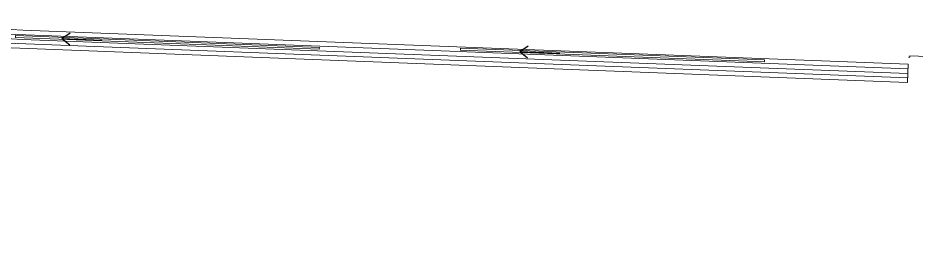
# Model space of a CAD drawing. Header units: millimetres. Extents: x 32078 to 83548, y -4690 to 56252.
# Drawn here: x 40689 to 44369, y 18759 to 19653 of the extents above; entities that cross this region are included whole.
import ezdxf

# ---------------------------------------------------------------- set-up
doc = ezdxf.new("R2010")
doc.units = ezdxf.units.MM
doc.header["$MEASUREMENT"] = 0
for name, color, linetype, lineweight in [('ANNO-NOTE-0020', 9, 'Continuous', 0), ('FIXT-JNRY-PART', 42, 'Continuous', 0), ('WALL-LNIG', 1, 'Continuous', 0)]:
    doc.layers.add(name, color=color, linetype=linetype, lineweight=lineweight)
doc.styles.add('Style-Arial Narrow', font='ARIALN.TTF')
doc.dimstyles.new('Arrow', dxfattribs={"dimtxt": 250, "dimasz": 162.5, "dimexe": 250, "dimexo": 0.0625, "dimgap": 125, "dimtad": 0, "dimtih": 1, "dimtoh": 1, "dimdec": 0, "dimzin": 11, "dimdsep": 46, "dimtxsty": 'Style-Arial Narrow', "dimblk": 'TerminatorOpen_1.5', "dimcen": 0.09, "dimadec": 0, "dimazin": 3, "dimtfac": 1, "dimtdec": 0, "dimtmove": 0, "dimatfit": 1, "dimldrblk": 'TerminatorOpen_1.5', "dimfxl": 250, "dimfxlon": 1, "dimfrac": 2, "dimtolj": 1, "dimtzin": 11, "dimarcsym": 0})

# ---------------------------------------------------------------- blocks, each defined once
blk = doc.blocks.new('TerminatorOpen_1.5')
at = {"color": 0, "linetype": 'ByBlock', "lineweight": -2}
for q in [(-1, 0.77), (-1, 0), (-1, -0.77)]:
    blk.add_line((0, 0), q, dxfattribs=at)
blk = doc.blocks.new('*U301')
at = {"color": 0, "linetype": 'ByBlock', "lineweight": -2}
blk.add_line((2455.7, -94.9), (-2455.7, 94.9), dxfattribs=at)
at = {"color": 0, "linetype": 'ByBlock', "lineweight": -2, "flags": 128}
blk.add_lwpolyline([(-2454.9, 113.6), (2456.4, -76.2), (2454.9, -113.6), (-2456.4, 76.2), (-2454.9, 113.6)], close=True, dxfattribs=at)
blk = doc.blocks.new('*U302')
at = {"color": 0, "linetype": 'ByBlock', "lineweight": -2}
blk.add_line((2455.7, -94.9), (-2455.7, 94.9), dxfattribs=at)
at = {"color": 0, "linetype": 'ByBlock', "lineweight": -2, "flags": 128}
blk.add_lwpolyline([(-2454.9, 113.6), (2456.4, -76.2), (2454.9, -113.6), (-2456.4, 76.2), (-2454.9, 113.6)], close=True, dxfattribs=at)

msp = doc.modelspace()

# ---------------------------------------------------------------- wipeouts: each hides what was drawn before it
for points in [[(40692.6, 19639.4), (41300.1, 19616), (41299.2, 19591), (40691.7, 19614.5)], [(44316.2, 18784.8), (44343.8, 19498.3), (44368.8, 19497.4), (44342.2, 18808.9)]]:
    msp.add_wipeout(points).dxf.layer = 'FIXT-JNRY-PART'

# ---------------------------------------------------------------- next in the draw order: wipeouts: each hides what was drawn before it
for points in [[(41300.1, 19616), (41908, 19592.5), (41907.1, 19567.5), (41299.2, 19591)], [(44316.2, 18784.8), (44974.5, 18759.4), (44975.5, 18784.4), (44342.2, 18808.9)]]:
    msp.add_wipeout(points).dxf.layer = 'FIXT-JNRY-PART'

# ---------------------------------------------------------------- next in the draw order: wipeouts: each hides what was drawn before it
msp.add_wipeout([(41908, 19592.5), (42515.7, 19569), (42514.8, 19544), (41907.1, 19567.5)]).dxf.layer = 'FIXT-JNRY-PART'

# ---------------------------------------------------------------- next in the draw order: wipeouts: each hides what was drawn before it
msp.add_wipeout([(42515.7, 19569), (43123.4, 19545.5), (43122.5, 19520.5), (42514.8, 19544)]).dxf.layer = 'FIXT-JNRY-PART'

# ---------------------------------------------------------------- next in the draw order: wipeouts: each hides what was drawn before it
msp.add_wipeout([(43123.4, 19545.5), (43731.1, 19522), (43730.2, 19497), (43122.5, 19520.5)]).dxf.layer = 'FIXT-JNRY-PART'

# ---------------------------------------------------------------- next in the draw order: wipeouts: each hides what was drawn before it
msp.add_wipeout([(43731.1, 19522), (44338.8, 19498.5), (44337.9, 19473.5), (43730.2, 19497)]).dxf.layer = 'FIXT-JNRY-PART'

# ---------------------------------------------------------------- next in the draw order: wipeouts: each hides what was drawn before it
msp.add_wipeout([(40685.7, 19614.7), (44337.9, 19473.5), (44311.3, 18785), (40659.1, 18926.2)]).dxf.layer = 'FIXT-JNRY-PART'

# ---------------------------------------------------------------- next in the draw order: linework, layer by layer
at = {"layer": 'FIXT-JNRY-PART', "flags": 128}
msp.add_lwpolyline([(44338.6, 19492.5), (44343.6, 19492.3), (44343.8, 19498.3), (46946.9, 19397.7), (46946.6, 19391.7), (46951.6, 19391.5)], dxfattribs=at)
at = {"layer": 'WALL-LNIG', "flags": 128}
for points in [[(41923.9, 19524.8), (40678.5, 19573), (40678.8, 19581), (41924.2, 19532.8), (41923.9, 19524.8)], [(43747.8, 19473.1), (42502.5, 19521.2), (42502.8, 19529.2), (43748.1, 19481.1), (43747.8, 19473.1)]]:
    msp.add_lwpolyline(points, close=True, dxfattribs=at)

# ---------------------------------------------------------------- next in the draw order: block references
at = {"layer": 'WALL-LNIG'}
for name, p in [('*U301', (41881.1, 19539.7)), ('*U302', (41879.6, 19502.3))]:
    msp.add_blockref(name, p, dxfattribs=at)

# ---------------------------------------------------------------- next in the draw order: leaders
at = {"layer": 'ANNO-NOTE-0020'}
for points in [[(40869.6, 19568.9), (41033.5, 19562.5)], [(42745.9, 19516), (42909.8, 19509.7)]]:
    msp.add_leader(points, dimstyle='Arrow', override={"dimtxt": 50, "dimasz": 32.5, "dimgap": 25}, dxfattribs=at)

doc.saveas('drawing.dxf')
